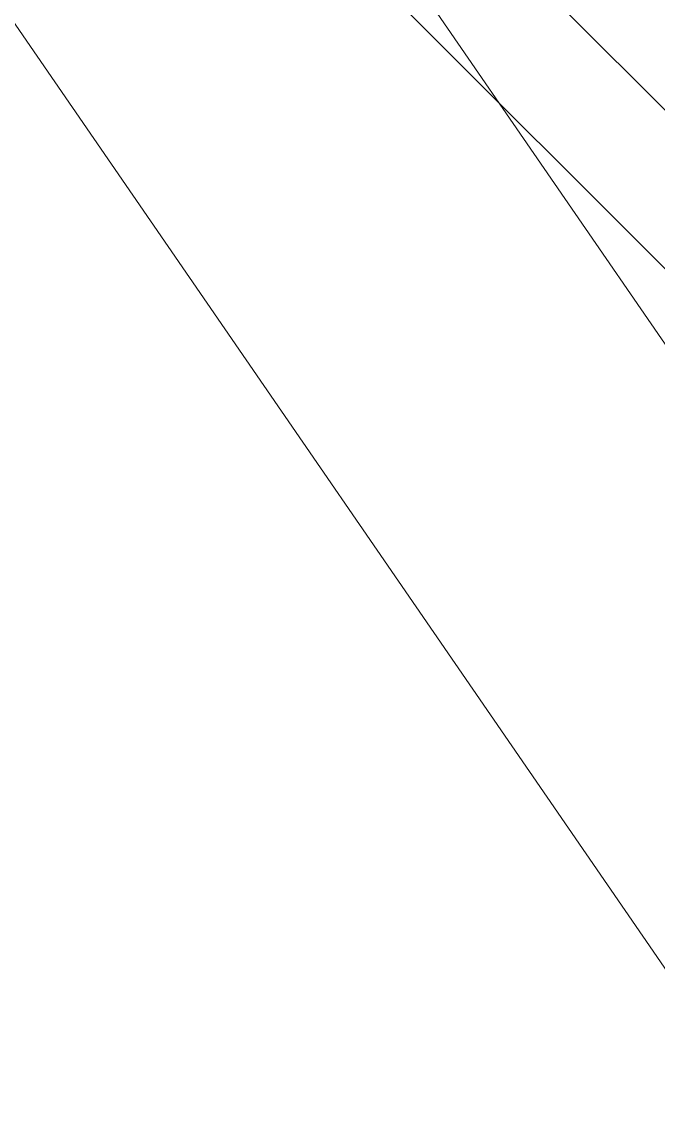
# Model space of a CAD drawing. Header units: millimetres. Extents: x 8159 to 14952, y 6817 to 11888.
# Drawn here: x 8742.57 to 8760.55, y 8010.31 to 8041.34 of the extents above; entities that cross this region are included whole.
import ezdxf

# ---------------------------------------------------------------- set-up
doc = ezdxf.new("R2010")
doc.units = ezdxf.units.MM
doc.header["$LTSCALE"] = 5
doc.layers.add('200-EquipSteel-3d', color=9, linetype='Continuous')
doc.layers.add('200-InsPoint-3D', color=3, linetype='Continuous', plot=False)
for name, color, linetype, lineweight in [('3-YANGIN-DOLABI', 7, 'Continuous', 0), ('A-DUVAR', 5, 'Continuous', 18), ('anted', 10, 'Continuous', 0), ('FIBROBETON', 1, 'Continuous', 18), ('SİYAH', 253, 'Continuous', 5), ('YAZI', 250, 'Continuous', 30)]:
    doc.layers.add(name, color=color, linetype=linetype, lineweight=lineweight)

# ---------------------------------------------------------------- blocks, each defined once
blk = doc.blocks.new('A$C23C11219')
at = {"layer": 'FIBROBETON'}
blk.add_lwpolyline([(4170.991, 707.809), (4330.647, -537.528, 0.079118), (6057.442, 175.691), (5734.15, 708.989, 0.288304), (5090.273, 1000.528, -0.032207)], format="xyb", close=True, dxfattribs=at)
blk.add_lwpolyline([(6041.303, 289.121), (5825.076, 645.804)], dxfattribs=at)
blk = doc.blocks.new('LG716P')
at = {"layer": '200-EquipSteel-3d', "invisible_edges": 15}
for points in [[(20, -65, 900), (0, -45, 900), (700, -45, 900), (680, -65, 900)], [(50, -129, 880), (20, -65, 880), (680, -65, 880), (650, -129, 880)]]:
    blk.add_3dface(points, dxfattribs=at)
at = {"layer": '200-InsPoint-3D'}
blk.add_attdef('DISTANG', (0, 0), '', height=1, dxfattribs=at)

msp = doc.modelspace()

# ---------------------------------------------------------------- hatches: boundary and pattern name
at = {"layer": 'SİYAH', "extrusion": (-1e-16, 0.010673, 0.999943)}
h = msp.add_hatch(dxfattribs=at)
h.set_pattern_fill('ANSI31', color=256, angle=-90, style=0)
h.set_pattern_definition([(315, (93577.551, 99433.0874), (2.24506403, 2.24506403), [])])
h.paths.add_polyline_path([(8660.343, 8202.668), (8955.199, 7774.35), (8942.844, 7765.844), (8647.988, 8194.162)])

# ---------------------------------------------------------------- linework, layer by layer
at = {"layer": 'A-DUVAR', "extrusion": (0, 0.010673, 0.999943)}
msp.add_line((8647.988, 8196.022, 130.452), (8942.868, 7767.693, 135.024), dxfattribs=at)
at = {"layer": 'anted', "ltscale": 3, "extrusion": (0, 0.010673, 0.999943), "elevation": 217.921}
msp.add_lwpolyline([(11856.76, 9414.676), (11856.76, 7096.248), (8385.9, 7096.248), (8385.9, 9414.676)], close=True, dxfattribs=at)
msp.add_lwpolyline([(11856.76, 9414.676), (11856.76, 7096.248), (8385.9, 7096.248), (8385.9, 9414.676)], close=True, dxfattribs=at)
msp.add_lwpolyline([(11856.76, 9414.676), (11856.76, 7096.248), (8385.9, 7096.248), (8385.9, 9414.676)], close=True, dxfattribs=at)
msp.add_lwpolyline([(11856.76, 9414.676), (11856.76, 7096.248), (8385.9, 7096.248), (8385.9, 9414.676)], close=True, dxfattribs=at)
at = {"layer": 'YAZI', "linetype": 'Continuous', "ltscale": 10, "extrusion": (0, 0.010673, 0.999943), "elevation": 240.507}
for points in [[(8159.11, 9661.148), (12372.465, 9661.148), (12372.465, 6815.051), (8159.11, 6815.051)], [(8159.11, 9661.148), (12372.465, 9661.148), (12372.465, 6815.051), (8159.11, 6815.051)], [(8159.11, 9661.148), (12372.465, 9661.148), (12372.465, 6815.051), (8159.11, 6815.051)], [(8159.11, 9661.148), (12372.465, 9661.148), (12372.465, 6815.051), (8159.11, 6815.051)], [(8199.97, 9620.288), (12331.605, 9620.288), (12331.605, 6855.911), (8199.97, 6855.911)], [(8254.373, 9565.885), (12277.202, 9565.885), (12277.202, 6910.314), (8254.373, 6910.314)]]:
    msp.add_lwpolyline(points, close=True, dxfattribs=at)

# ---------------------------------------------------------------- block references
at = {"xscale": 0.1000000000018027, "yscale": 0.1000000000001648, "zscale": 0.09999999999999432, "rotation": 124.5451983055603}
msp.add_blockref('LG716P', (8787.262, 8020.171, 136.898), dxfattribs=at)
at = {"layer": '3-YANGIN-DOLABI', "extrusion": (0, 0.010673, 0.999943), "rotation": 183.318814803488}
msp.add_blockref('A$C23C11219', (14647.132, 8757.754, 217.921), dxfattribs=at)

doc.saveas('drawing.dxf')
